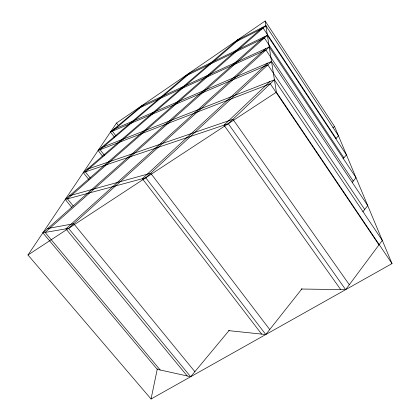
<?xml version="1.0" encoding="UTF-8"?>
<svg xmlns="http://www.w3.org/2000/svg" width="420" height="420" viewBox="0 0 420 420"><rect width="100%" height="100%" fill="white"/><g stroke="black" fill="none" stroke-linecap="round" stroke-linejoin="round"><path stroke-width="0.63" d="M151.048 399L392.018 263.597L334.588 126.551L265.135 21L116.519 123.044L27.982 254.993L151.048 399L157.327 368.844M301.187 289.023L345.655 289.653L382.3 240.408L274.428 79.79L101.483 147.62M228.601 330.624L265.781 334.535L301.928 288.824M362.849 211.785L367.721 205.622L271.535 61.467L113.563 129.439M264.248 36.839L42.861 232.816L157.227 369.327L190.669 376.735L229.184 330.388M352.264 182.264L356.034 177.734L269.246 47.014L141.677 105.777L110.502 132.017L114.476 137.214M343.024 158.839L346.458 154.875L267.398 35.312L188.57 73.573L98.102 150.491L102.538 156.182M335.832 138.731L338.462 135.797L265.87 25.652L237.337 40.089L83.286 172.573L88.977 179.739M83.286 172.573L228.291 123.706L274.428 79.79M269.971 81.538L223.997 125.155L340.699 289.58M71.883 207.58L65.263 199.437L145.766 177.791L271.535 61.467M267.619 63.152L142.343 178.715L261.628 334.094M42.861 232.816L68.56 228.396L269.246 47.014M265.755 48.62L65.909 228.853L187.241 375.979M267.398 35.312L45.129 232.428L160.188 369.983M65.263 199.437L263.004 27.101M265.87 25.652L67.436 198.849L73.217 205.968M190.838 72.471L100.086 149.725L104.512 155.421M143.656 104.858L112.387 131.213L115.962 135.891M27.982 254.993L276.392 92.18L265.135 21M332.923 127.596L334.588 126.551M237.337 40.089L239.915 38.782L85.365 171.875L90.242 178.028M234.649 42.399L263.125 28.051L336.094 138.442M185.777 75.947L264.395 37.979L343.901 157.826M138.789 108.203L265.934 50.006L353.262 181.067M110.502 132.017L267.839 64.885L364.697 209.449M98.102 150.491L270.254 83.764L378.971 244.881M87.05 169.334L232.927 119.296L349.319 284.723M69.51 195.736L150.696 173.234L269.735 329.532M47.733 228.506L73.736 223.718L194.875 371.679M68.56 228.396L190.669 376.735M145.766 177.791L265.781 334.535M116.519 123.044L118.503 125.654M228.291 123.706L345.655 289.653M276.392 92.18L392.018 263.597"/></g></svg>
